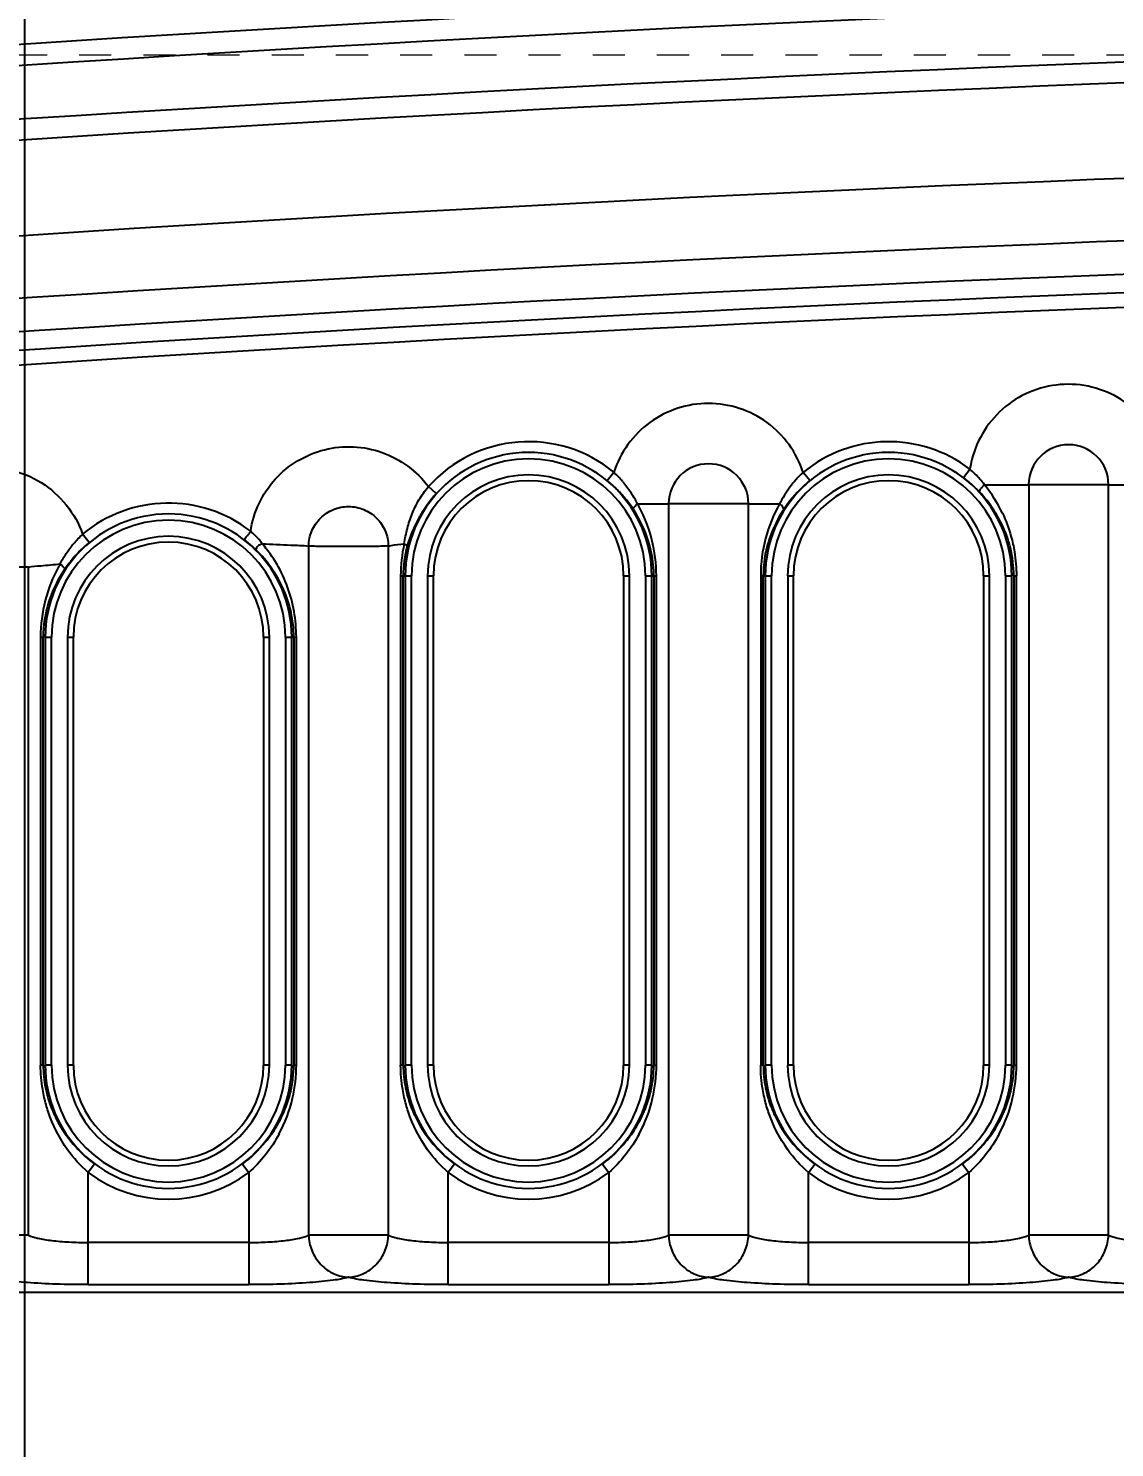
# Model space of a CAD drawing. Header units: millimetres. Extents: x 309 to 11345, y -1340 to 1318.
# Drawn here: x 916 to 967.6, y -374.6 to -307.2 of the extents above; entities that cross this region are included whole.
import ezdxf

# ---------------------------------------------------------------- set-up
doc = ezdxf.new("R2010")
doc.units = ezdxf.units.MM
doc.header["$LTSCALE"] = 16.335
doc.header["$PDMODE"] = 3
doc.header["$PDSIZE"] = 0.3125
doc.linetypes.add('HIDDEN', pattern=[0.2, 0.1, -0.1])
doc.layers.get('0').update_dxf_attribs({"linetype": 'CONTINUOUS'})
doc.layers.get('Defpoints').update_dxf_attribs({"linetype": 'CONTINUOUS'})
doc.layers.add('cool', color=153, linetype='HIDDEN', lineweight=9)
doc.styles.get("Standard").update_dxf_attribs({"font": 'txt', "width": 0.8})
doc.dimstyles.get("Standard").update_dxf_attribs({"dimtxt": 0.15625, "dimasz": 0.1875, "dimexe": 0.125, "dimexo": 0.0625, "dimtad": 0, "dimtih": 1, "dimtoh": 1, "dimdsep": 46, "dimtxsty": 'Standard', "dimcen": 0.09, "dimadec": 0, "dimazin": 0, "dimtp": 0.01, "dimtm": 0.01, "dimtfac": 1, "dimtofl": 0, "dimtmove": 0, "dimatfit": 3, "dimfxl": 0, "dimtolj": 1, "dimarcsym": 0})

# ---------------------------------------------------------------- blocks, each defined once
blk = doc.blocks.new('*D136')
at = {"color": 4, "lineweight": -2}
for p, q in [((934.256, -229.95), (934.256, -209.95)), ((921.047, -249.95), (934.256, -229.95)), ((921.047, -278.966), (921.047, -249.95))]:
    blk.add_line(p, q, dxfattribs=at)
at = {"layer": 'Defpoints', "color": 0}
for p in [(934.256, -209.95), (921.047, -279.028), (1045.847, -463.458)]:
    blk.add_point(p, dxfattribs=at)
at = {"color": 6, "insert": (934.256, -191.95), "char_height": 10, "attachment_point": 5, "rotation": 90}
blk.add_mtext('\\A1;124.80', dxfattribs=at)
blk = doc.blocks.new('*D137')
at = {"color": 4, "lineweight": -2}
for p, q in [((841.298, -229.95), (841.298, -209.95)), ((848.047, -249.95), (841.298, -229.95)), ((848.047, -316.766), (848.047, -249.95))]:
    blk.add_line(p, q, dxfattribs=at)
at = {"layer": 'Defpoints', "color": 0}
for p in [(841.298, -209.95), (848.047, -316.828), (1045.847, -463.458)]:
    blk.add_point(p, dxfattribs=at)
at = {"color": 6, "insert": (841.298, -191.95), "char_height": 10, "attachment_point": 5, "rotation": 90}
blk.add_mtext('\\A1;197.80', dxfattribs=at)
blk = doc.blocks.new('*D138')
at = {"color": 4, "lineweight": -2}
for p, q in [((790.171, -229.95), (790.171, -209.95)), ((800.847, -234.408), (790.171, -229.95)), ((800.847, -254.346), (800.847, -234.408))]:
    blk.add_line(p, q, dxfattribs=at)
at = {"layer": 'Defpoints', "color": 0}
for p in [(790.171, -209.95), (800.847, -254.408), (1045.847, -463.458)]:
    blk.add_point(p, dxfattribs=at)
at = {"color": 6, "insert": (790.171, -191.284), "char_height": 10, "attachment_point": 5, "rotation": 90}
blk.add_mtext('\\A1;245.00', dxfattribs=at)
blk = doc.blocks.new('*D139')
at = {"color": 4, "lineweight": -2}
for p, q in [((817.432, -229.95), (817.432, -209.95)), ((846.349, -249.95), (817.432, -229.95)), ((846.349, -386.088), (846.349, -249.95))]:
    blk.add_line(p, q, dxfattribs=at)
at = {"layer": 'Defpoints', "color": 0}
for p in [(817.432, -209.95), (846.349, -386.151), (1045.847, -463.458)]:
    blk.add_point(p, dxfattribs=at)
at = {"color": 6, "insert": (817.432, -191.95), "char_height": 10, "attachment_point": 5, "rotation": 90}
blk.add_mtext('\\A1;199.50', dxfattribs=at)
blk = doc.blocks.new('*D140')
at = {"color": 4, "lineweight": -2}
blk.add_line((915.847, -452.396), (915.847, -209.95), dxfattribs=at)
at = {"layer": 'Defpoints', "color": 0}
for p in [(915.847, -209.95), (915.847, -452.458), (1045.847, -463.458)]:
    blk.add_point(p, dxfattribs=at)
at = {"color": 6, "insert": (915.847, -193.284), "char_height": 10, "attachment_point": 5, "rotation": 90}
blk.add_mtext('\\A1;130.00', dxfattribs=at)
blk = doc.blocks.new('*D141')
at = {"color": 4, "lineweight": -2}
blk.add_line((888.986, -450.896), (888.986, -209.95), dxfattribs=at)
at = {"layer": 'Defpoints', "color": 0}
for p in [(888.986, -209.95), (888.986, -450.958), (1045.847, -463.458)]:
    blk.add_point(p, dxfattribs=at)
at = {"color": 6, "insert": (888.986, -191.284), "char_height": 10, "attachment_point": 5, "rotation": 90}
blk.add_mtext('\\A1;156.86', dxfattribs=at)
blk = doc.blocks.new('*D146')
at = {"color": 4, "lineweight": -2}
blk.add_line((843.585, -321.228), (749.752, -321.228), dxfattribs=at)
at = {"layer": 'Defpoints', "color": 0}
for p in [(749.752, -321.228), (843.647, -321.228), (1045.847, -463.458)]:
    blk.add_point(p, dxfattribs=at)
at = {"color": 6, "insert": (731.085, -321.228), "char_height": 10, "attachment_point": 5}
blk.add_mtext('\\A1;142.23', dxfattribs=at)
blk = doc.blocks.new('*D147')
at = {"color": 4, "lineweight": -2}
blk.add_line((839.195, -303.458), (749.752, -303.458), dxfattribs=at)
at = {"layer": 'Defpoints', "color": 0}
for p in [(749.752, -303.458), (839.257, -303.458), (1045.847, -463.458)]:
    blk.add_point(p, dxfattribs=at)
at = {"color": 6, "insert": (733.085, -303.458), "char_height": 10, "attachment_point": 5}
blk.add_mtext('\\A1;160.00', dxfattribs=at)
blk = doc.blocks.new('*D148')
at = {"color": 4, "lineweight": -2}
blk.add_line((979.285, -283.428), (749.752, -283.428), dxfattribs=at)
at = {"layer": 'Defpoints', "color": 0}
for p in [(749.752, -283.428), (979.347, -283.428), (1045.847, -463.458)]:
    blk.add_point(p, dxfattribs=at)
at = {"color": 6, "insert": (732.418, -283.428), "char_height": 10, "attachment_point": 5}
blk.add_mtext('\\A1;180.03', dxfattribs=at)
blk = doc.blocks.new('*D149')
at = {"color": 4, "lineweight": -2}
blk.add_line((796.946, -258.458), (749.752, -258.458), dxfattribs=at)
at = {"layer": 'Defpoints', "color": 0}
for p in [(749.752, -258.458), (797.009, -258.458), (1045.847, -463.458)]:
    blk.add_point(p, dxfattribs=at)
at = {"color": 6, "insert": (731.752, -258.458), "char_height": 10, "attachment_point": 5}
blk.add_mtext('\\A1;205.00', dxfattribs=at)
blk = doc.blocks.new('*D150')
at = {"color": 4, "lineweight": -2}
for p, q in [((870.41, -231.643), (870.41, -211.643)), ((861.539, -251.643), (870.41, -231.643)), ((861.539, -446.733), (861.539, -251.643))]:
    blk.add_line(p, q, dxfattribs=at)
at = {"layer": 'Defpoints', "color": 0}
for p in [(870.41, -211.643), (861.539, -446.795), (1045.847, -463.458)]:
    blk.add_point(p, dxfattribs=at)
at = {"color": 6, "insert": (870.41, -194.31), "char_height": 10, "attachment_point": 5, "rotation": 90}
blk.add_mtext('\\A1;184.31', dxfattribs=at)
blk = doc.blocks.new('*D151')
at = {"color": 4, "lineweight": -2}
for p, q in [((856.031, -231.643), (856.031, -211.643)), ((850.78, -251.643), (856.031, -231.643)), ((850.78, -446.733), (850.78, -251.643))]:
    blk.add_line(p, q, dxfattribs=at)
at = {"layer": 'Defpoints', "color": 0}
for p in [(856.031, -211.643), (850.78, -446.795), (1045.847, -463.458)]:
    blk.add_point(p, dxfattribs=at)
at = {"color": 6, "insert": (856.031, -193.643), "char_height": 10, "attachment_point": 5, "rotation": 90}
blk.add_mtext('\\A1;195.07', dxfattribs=at)
blk = doc.blocks.new('*D167')
at = {"color": 4, "lineweight": -2}
for p, q in [((806.321, -229.338), (806.321, -209.338)), ((815.847, -249.338), (806.321, -229.338)), ((815.847, -386.638), (815.847, -249.338))]:
    blk.add_line(p, q, dxfattribs=at)
at = {"layer": 'Defpoints', "color": 0}
for p in [(806.321, -209.338), (815.847, -386.701), (1045.847, -463.458)]:
    blk.add_point(p, dxfattribs=at)
at = {"color": 6, "insert": (806.321, -191.338), "char_height": 10, "attachment_point": 5, "rotation": 90}
blk.add_mtext('\\A1;230.00', dxfattribs=at)
blk = doc.blocks.new('*D219')
at = {"color": 4, "lineweight": -2}
blk.add_line((834.322, -356.458), (749.977, -356.458), dxfattribs=at)
at = {"layer": 'Defpoints', "color": 0}
for p in [(749.977, -356.458), (834.385, -356.458), (1045.847, -463.458)]:
    blk.add_point(p, dxfattribs=at)
at = {"color": 6, "insert": (733.31, -356.458), "char_height": 10, "attachment_point": 5}
blk.add_mtext('\\A1;107.00', dxfattribs=at)
blk = doc.blocks.new('*D220')
at = {"color": 4, "lineweight": -2}
for p, q in [((830.094, -229.49), (830.094, -209.49)), ((838.785, -249.49), (830.094, -229.49)), ((838.785, -351.996), (838.785, -249.49))]:
    blk.add_line(p, q, dxfattribs=at)
at = {"layer": 'Defpoints', "color": 0}
for p in [(830.094, -209.49), (838.785, -352.058), (1045.847, -463.458)]:
    blk.add_point(p, dxfattribs=at)
at = {"color": 6, "insert": (830.094, -190.823), "char_height": 10, "attachment_point": 5, "rotation": 90}
blk.add_mtext('\\A1;207.06', dxfattribs=at)

msp = doc.modelspace()

# ---------------------------------------------------------------- linework, layer by layer
at = {"color": 7, "linetype": 'Continuous'}
for p, q in [((943.495, -328.659), (943.815, -328.272)), ((953.124, -328.665), (952.805, -328.278)), ((960.417, -328.522), (960.722, -328.124)), ((935.389, -329.283), (935.015, -328.949)), ((961.417, -328.86), (963.512, -328.86)), ((963.512, -328.86), (963.512, -364.482)), ((967.303, -364.482), (967.303, -328.86)), ((967.303, -328.86), (968.725, -328.86)), ((944.94, -329.765), (946.418, -329.765)), ((946.418, -329.765), (946.418, -364.482)), ((950.209, -364.482), (950.209, -329.765)), ((950.209, -329.765), (951.687, -329.765)), ((918.914, -331.6), (918.593, -331.215)), ((929.324, -331.771), (929.324, -364.482)), ((933.116, -364.482), (933.116, -331.769)), ((916.023, -364.482), (916.023, -332.775)), ((933.696, -333.184), (933.696, -356.411)), ((933.696, -333.184), (934.216, -333.184)), ((933.82, -356.411), (933.82, -333.184)), ((933.915, -333.184), (933.915, -356.411)), ((934.216, -356.411), (934.216, -333.184)), ((934.977, -333.184), (934.977, -356.411)), ((934.977, -333.184), (935.253, -333.184)), ((935.253, -356.411), (935.253, -333.184)), ((944.281, -333.184), (944.281, -356.411)), ((944.281, -333.184), (944.556, -333.184)), ((944.556, -356.411), (944.556, -333.184)), ((945.317, -333.184), (945.317, -356.411)), ((945.317, -333.184), (945.838, -333.184)), ((945.618, -356.411), (945.618, -333.184)), ((945.714, -333.184), (945.714, -356.411)), ((945.838, -356.411), (945.838, -333.184)), ((950.789, -333.184), (950.789, -356.411)), ((950.789, -333.184), (951.31, -333.184)), ((950.913, -356.411), (950.913, -333.184)), ((951.009, -333.184), (951.009, -356.411)), ((951.31, -356.411), (951.31, -333.184)), ((952.071, -333.184), (952.071, -356.411)), ((952.071, -333.184), (952.347, -333.184)), ((952.347, -356.411), (952.347, -333.184)), ((961.374, -333.184), (961.374, -356.411)), ((961.374, -333.184), (961.65, -333.184)), ((961.65, -356.411), (961.65, -333.184)), ((962.411, -333.184), (962.411, -356.411)), ((962.411, -333.184), (962.712, -333.184)), ((962.712, -356.411), (962.712, -333.184)), ((962.807, -333.184), (962.807, -356.411)), ((962.807, -333.184), (962.932, -333.184)), ((962.932, -356.411), (962.932, -333.184)), ((916.602, -336.1), (916.602, -356.411)), ((916.602, -336.1), (916.726, -336.1)), ((916.726, -356.411), (916.726, -336.1)), ((916.822, -336.1), (916.822, -356.411)), ((916.822, -336.1), (917.123, -336.1)), ((917.123, -356.411), (917.123, -336.1)), ((917.884, -336.1), (917.884, -356.411)), ((917.884, -336.1), (918.16, -336.1)), ((918.16, -356.411), (918.16, -336.1)), ((927.187, -336.1), (927.187, -356.411)), ((927.187, -336.1), (927.463, -336.1)), ((927.463, -356.411), (927.463, -336.1)), ((928.224, -336.1), (928.224, -356.411)), ((928.224, -336.1), (928.745, -336.1)), ((928.525, -356.411), (928.525, -336.1)), ((928.62, -336.1), (928.62, -356.411)), ((928.745, -356.411), (928.745, -336.1)), ((916.726, -356.411), (916.602, -356.411)), ((917.123, -356.411), (916.822, -356.411)), ((918.16, -356.411), (917.884, -356.411)), ((927.463, -356.411), (927.187, -356.411)), ((928.525, -356.411), (928.224, -356.411)), ((928.62, -356.411), (928.745, -356.411)), ((933.82, -356.411), (933.696, -356.411)), ((934.216, -356.411), (933.915, -356.411)), ((935.253, -356.411), (934.977, -356.411)), ((944.556, -356.411), (944.281, -356.411)), ((945.618, -356.411), (945.317, -356.411)), ((945.714, -356.411), (945.838, -356.411)), ((950.913, -356.411), (950.789, -356.411)), ((951.31, -356.411), (951.009, -356.411)), ((952.347, -356.411), (952.071, -356.411)), ((961.65, -356.411), (961.374, -356.411)), ((962.712, -356.411), (962.411, -356.411)), ((962.807, -356.411), (962.932, -356.411)), ((919.164, -361.108), (918.864, -361.51)), ((918.864, -366.834), (918.864, -361.51)), ((926.182, -361.108), (926.483, -361.51)), ((926.483, -361.51), (926.483, -366.834)), ((936.258, -361.108), (935.958, -361.51)), ((935.958, -366.834), (935.958, -361.51)), ((943.275, -361.109), (943.575, -361.511)), ((943.575, -361.511), (943.575, -366.834)), ((953.052, -361.511), (953.352, -361.109)), ((953.052, -366.834), (953.052, -361.511)), ((960.368, -361.109), (960.668, -361.511)), ((960.668, -361.511), (960.668, -366.834)), ((916.023, -364.482), (912.231, -364.482)), ((926.483, -364.834), (918.864, -364.834)), ((933.116, -364.482), (929.324, -364.482)), ((943.575, -364.834), (935.958, -364.834)), ((950.209, -364.482), (946.418, -364.482)), ((960.668, -364.834), (953.052, -364.834)), ((967.303, -364.482), (963.512, -364.482)), ((918.864, -366.834), (926.483, -366.834)), ((935.957, -366.834), (943.575, -366.834)), ((953.052, -366.834), (960.668, -366.834)), ((913.121, -367.196), (987.187, -367.196))]:
    msp.add_line(p, q, dxfattribs=at)
for centre, radius, start, end in [((1045.847, -2316.633), 2012.885, 85.604565, 94.395435), ((1045.847, -2316.633), 2011.88, 85.604565, 94.395435), ((1045.847, -2316.633), 2009.339, 85.604565, 94.395435), ((1045.847, -2316.633), 2008.352, 85.604565, 94.395435), ((1045.847, -2316.633), 2003.819, 85.604565, 94.395435), ((1045.847, -2316.633), 2000.858, 85.604565, 94.395435), ((1045.847, -2316.633), 1999.273, 85.604565, 94.395435), ((1045.847, -2316.633), 1998.398, 85.604565, 94.395435), ((1045.847, -2316.633), 1997.698, 85.604565, 94.395435), ((939.767, -333.184), 5.852, 0, 180), ((939.767, -333.184), 6.365, 50.51355, 138.29914), ((956.86, -333.184), 5.852, 0, 180), ((956.86, -333.184), 6.365, 52.65456, 129.58078), ((965.407, -328.86), 1.896, 0.00191, 179.99775), ((939.767, -333.184), 5.551, 0, 180), ((948.314, -329.765), 1.896, 0.00145, 179.99851), ((956.86, -333.184), 5.551, 0, 180), ((965.534, -328.856), 4.868, 165.91163, 171.34708), ((939.767, -333.184), 4.79, 0, 180), ((939.767, -333.184), 4.514, 0, 180), ((939.301, -333.75), 6.597, 45.44582, 50.51464), ((940.432, -331.946), 4.995, 40.4003, 47.37321), ((956.86, -333.184), 4.79, 0, 180), ((956.86, -333.184), 4.514, 0, 180), ((956.471, -333.694), 6.506, 49.75864, 52.65764), ((956.607, -333.537), 6.297, 43.51873, 49.77873), ((957.211, -332.126), 5.324, 41.47473, 48.74816), ((956.882, -332.422), 5.767, 38.1525, 41.51883), ((939.458, -333.591), 6.373, 39.69269, 45.45185), ((938.972, -332.91), 6.746, 27.78943, 31.35688), ((955.995, -333.203), 6.947, 25.50817, 38.68437), ((922.673, -336.1), 6.365, 52.17924, 129.87345), ((939.759, -333.344), 5.984, 33.59208, 39.71379), ((938.604, -333.32), 7.266, 27.99914, 29.29684), ((957.734, -333.181), 6.945, 150.53668, 180.02232), ((956.77, -333.288), 5.871, 146.3353, 157.76464), ((956.672, -333.45), 6.193, 28.4904, 33.1056), ((922.673, -336.1), 5.852, 0, 180), ((922.673, -336.1), 5.551, 0, 180), ((922.673, -336.1), 4.79, 0, 180), ((922.673, -336.1), 4.514, 0, 180), ((922.287, -336.606), 6.5, 49.92557, 52.15332), ((922.417, -336.458), 6.303, 45.70228, 49.96088), ((940.512, -333.177), 6.816, 167.20395, 180.05587), ((939.335, -333.189), 5.515, 165.22328, 179.94319), ((957.157, -333.205), 5.65, 0.21911, 13.77928), ((922.121, -335.378), 5.35, 149.02186, 150.69361), ((922.827, -336.376), 6.17, 140.13882, 145.59998), ((922.595, -336.209), 5.884, 145.66703, 157.21626), ((922.356, -356.394), 5.63, 180.16964, 191.27115), ((922.673, -356.411), 5.852, 180, 0), ((922.673, -356.411), 5.551, 180, 360), ((922.673, -356.411), 4.79, 180, 360), ((922.673, -356.411), 4.514, 180, 0), ((923.056, -356.396), 5.565, 345.91113, 353.29393), ((921.759, -356.407), 6.985, 347.00936, 359.96796), ((923.165, -356.41), 5.455, 353.30741, 359.99399), ((939.45, -356.394), 5.63, 180.17055, 191.28234), ((939.767, -356.411), 5.852, 180, 0), ((939.767, -356.411), 5.551, 180, 360), ((939.767, -356.411), 4.79, 180, 360), ((939.767, -356.411), 4.514, 180, 0), ((940.15, -356.396), 5.565, 345.90603, 353.29158), ((938.853, -356.407), 6.985, 347.0025, 359.9679), ((940.259, -356.41), 5.455, 353.30508, 359.99397), ((956.544, -356.394), 5.631, 180.17075, 191.28696), ((956.86, -356.411), 5.852, 180, 0), ((956.86, -356.411), 5.551, 180, 360), ((956.86, -356.411), 4.79, 180, 360), ((956.86, -356.411), 4.514, 180, 0), ((957.243, -356.396), 5.565, 345.90603, 353.29158), ((955.946, -356.407), 6.985, 347.0025, 359.96792), ((957.352, -356.41), 5.455, 353.30508, 359.99397), ((921.879, -356.444), 6.86, 331.72214, 347.08314), ((922.895, -356.354), 5.731, 337.88359, 345.89635), ((938.973, -356.444), 6.86, 331.70951, 347.07638), ((939.988, -356.354), 5.732, 337.87532, 345.89125), ((956.066, -356.444), 6.86, 331.70951, 347.07638), ((957.082, -356.354), 5.732, 337.87532, 345.89125), ((922.717, -356.281), 5.924, 329.15389, 337.87719), ((939.81, -356.281), 5.924, 329.14275, 337.86892), ((956.904, -356.281), 5.924, 329.14275, 337.86892), ((922.569, -356.192), 6.097, 320.6481, 329.14776), ((939.662, -356.192), 6.097, 320.63545, 329.13661), ((956.756, -356.192), 6.097, 320.63545, 329.13661), ((922.915, -356.075), 6.277, 222.46478, 233.30216), ((922.44, -356.084), 6.265, 306.68536, 320.63598), ((940.007, -356.077), 6.275, 222.44248, 233.30654), ((939.533, -356.084), 6.265, 306.67154, 320.62332), ((957.101, -356.076), 6.275, 222.45432, 233.32018), ((956.627, -356.084), 6.265, 306.67154, 320.62332), ((922.673, -356.411), 6.365, 233.23773, 306.75954), ((939.767, -356.411), 6.365, 233.24026, 306.74596), ((956.86, -356.411), 6.365, 233.25404, 306.74596)]:
    msp.add_arc(centre, radius, start, end, dxfattribs=at)
for points, knots in [([(969.872, -327.294), (969.706, -326.819), (969.224, -325.913), (968.113, -324.853), (966.723, -324.2), (965.198, -324.016), (963.693, -324.325), (962.361, -325.09), (961.344, -326.241), (960.939, -327.184), (960.812, -327.671)], [0, 0, 0, 0, 0.124989, 0.249988, 0.374984, 0.499978, 0.624978, 0.749979, 0.874997, 1, 1, 1, 1]), ([(952.805, -328.278), (952.651, -327.809), (952.197, -326.913), (951.137, -325.847), (949.797, -325.161), (948.312, -324.925), (946.826, -325.159), (945.486, -325.843), (944.424, -326.907), (943.969, -327.803), (943.814, -328.271)], [0, 0, 0, 0, 0.124989, 0.249993, 0.374996, 0.499996, 0.624997, 0.750001, 0.875007, 1, 1, 1, 1]), ([(926.576, -331.072), (926.635, -330.615), (926.921, -329.722), (927.932, -328.173), (930.021, -326.926), (932.899, -327.068), (934.472, -328.218), (935.015, -328.949)], [0, 0, 0, 0, 0.125979, 0.251988, 0.501185, 0.750562, 1, 1, 1, 1]), ([(909.41, -332.319), (909.465, -331.791), (909.754, -330.745), (910.677, -329.41), (911.991, -328.456), (913.548, -327.991), (915.17, -328.071), (916.681, -328.68), (917.878, -329.768), (918.437, -330.707), (918.593, -331.215)], [0, 0, 0, 0, 0.124953, 0.24987, 0.374837, 0.499836, 0.624865, 0.749984, 0.874977, 1, 1, 1, 1]), ([(944.236, -328.71), (944.373, -328.871), (944.543, -329.099), (944.695, -329.339), (944.733, -329.4)], [0, 0, 0, 0, 0.74721, 1, 1, 1, 1]), ([(952.805, -328.278), (952.684, -328.38), (952.468, -328.611), (952.173, -328.976), (951.911, -329.36), (951.761, -329.63), (951.687, -329.765)], [0, 0, 0, 0, 0.253806, 0.505167, 0.752968, 1, 1, 1, 1]), ([(953.124, -328.665), (953.001, -328.766), (952.54, -329.176), (952.137, -329.652), (951.884, -330.033)], [0, 0, 0, 0, 0.257973, 1, 1, 1, 1]), ([(933.863, -331.667), (933.891, -331.545), (933.928, -331.3), (934.009, -330.94), (934.113, -330.591), (934.276, -330.129), (934.554, -329.563), (934.849, -329.148), (935.015, -328.949)], [0, 0, 0, 0, 0.126175, 0.248876, 0.369984, 0.491408, 0.740707, 1, 1, 1, 1]), ([(935.389, -329.283), (935.239, -329.45), (935.053, -329.682), (934.883, -329.926), (934.841, -329.986)], [0, 0, 0, 0, 0.753371, 1, 1, 1, 1]), ([(961.173, -329.2), (961.168, -329.185), (961.19, -329.136), (961.237, -329.062), (961.319, -328.963), (961.382, -328.895), (961.417, -328.86)], [0, 0, 0, 0, 0.11364, 0.336138, 0.650148, 1, 1, 1, 1]), ([(965.407, -328.86), (965.02, -328.863), (964.388, -328.864), (963.757, -328.865), (963.512, -328.86)], [0, 0, 0, 0, 0.612253, 1, 1, 1, 1]), ([(967.303, -328.86), (967.058, -328.865), (966.426, -328.864), (965.794, -328.863), (965.407, -328.86)], [0, 0, 0, 0, 0.387747, 1, 1, 1, 1]), ([(929.332, -331.77), (929.331, -331.527), (929.433, -331.033), (929.862, -330.418), (930.484, -329.998), (931.222, -329.848), (931.96, -329.996), (932.587, -330.411), (933.01, -331.031), (933.11, -331.525), (933.108, -331.769)], [0, 0, 0, 0, 0.124762, 0.249738, 0.374831, 0.499947, 0.625078, 0.750231, 0.875189, 1, 1, 1, 1]), ([(934.841, -329.986), (934.746, -330.129), (934.396, -330.691), (934.131, -331.309), (934.002, -331.783)], [0, 0, 0, 0, 0.258782, 1, 1, 1, 1]), ([(944.744, -330.033), (944.738, -330.018), (944.752, -329.973), (944.814, -329.88), (944.885, -329.811), (944.94, -329.765)], [0, 0, 0, 0, 0.14453, 0.372761, 1, 1, 1, 1]), ([(945.714, -333.184), (945.713, -332.62), (945.537, -331.503), (945.047, -330.488), (944.744, -330.033)], [0, 0, 0, 0, 0.507755, 1, 1, 1, 1]), ([(945.838, -333.184), (945.836, -332.61), (945.699, -331.472), (945.282, -330.404), (945.019, -329.909)], [0, 0, 0, 0, 0.505682, 1, 1, 1, 1]), ([(948.314, -329.765), (947.927, -329.768), (947.295, -329.769), (946.663, -329.77), (946.418, -329.765)], [0, 0, 0, 0, 0.612253, 1, 1, 1, 1]), ([(950.209, -329.765), (949.964, -329.77), (949.332, -329.769), (948.7, -329.768), (948.314, -329.765)], [0, 0, 0, 0, 0.387747, 1, 1, 1, 1]), ([(951.884, -330.033), (951.888, -330.019), (951.876, -329.977), (951.817, -329.883), (951.744, -329.812), (951.687, -329.765)], [0, 0, 0, 0, 0.132871, 0.349751, 1, 1, 1, 1]), ([(962.645, -331.86), (962.615, -331.74), (962.484, -331.269), (962.289, -330.816), (962.115, -330.495)], [0, 0, 0, 0, 0.252691, 1, 1, 1, 1]), ([(962.265, -330.211), (962.431, -330.56), (962.615, -331.047), (962.738, -331.549), (962.766, -331.676)], [0, 0, 0, 0, 0.748138, 1, 1, 1, 1]), ([(926.271, -331.47), (926.279, -331.456), (926.313, -331.415), (926.411, -331.28), (926.506, -331.162), (926.577, -331.072)], [0, 0, 0, 0, 0.095367, 0.316286, 1, 1, 1, 1]), ([(927.129, -331.665), (927.077, -331.6), (926.977, -331.465), (926.862, -331.342), (926.802, -331.283)], [0, 0, 0, 0, 0.499799, 1, 1, 1, 1]), ([(951.336, -331.066), (951.268, -331.23), (951.024, -331.91), (950.914, -332.639), (950.913, -333.184)], [0, 0, 0, 0, 0.245451, 1, 1, 1, 1]), ([(917.533, -332.624), (917.575, -332.538), (917.663, -332.367), (917.874, -332.044), (918.044, -331.808), (918.169, -331.66)], [0, 0, 0, 0, 0.248709, 0.497151, 1, 1, 1, 1]), ([(918.914, -331.6), (918.838, -331.663), (918.546, -331.918), (918.277, -332.199), (918.091, -332.422)], [0, 0, 0, 0, 0.253213, 1, 1, 1, 1]), ([(927.129, -331.666), (927.077, -331.679), (926.986, -331.716), (926.875, -331.8), (926.845, -331.886), (926.816, -331.931), (926.819, -331.946)], [0, 0, 0, 0, 0.364544, 0.67172, 0.895727, 1, 1, 1, 1]), ([(928.62, -336.1), (928.619, -335.704), (928.535, -334.923), (928.047, -333.45), (927.368, -332.479), (926.819, -331.946)], [0, 0, 0, 0, 0.256394, 0.504225, 1, 1, 1, 1]), ([(928.745, -336.1), (928.736, -335.692), (928.678, -334.883), (928.358, -333.717), (927.858, -332.623), (927.387, -331.973), (927.129, -331.666)], [0, 0, 0, 0, 0.254153, 0.502916, 0.749782, 1, 1, 1, 1]), ([(927.129, -331.666), (927.578, -331.686), (928.31, -331.719), (929.042, -331.746), (929.324, -331.771)], [0, 0, 0, 0, 0.614097, 1, 1, 1, 1]), ([(933.116, -331.769), (932.871, -331.786), (932.239, -331.794), (931.22, -331.804), (930.201, -331.795), (929.569, -331.787), (929.324, -331.771)], [0, 0, 0, 0, 0.193904, 0.500011, 0.806112, 1, 1, 1, 1]), ([(933.116, -331.769), (933.161, -331.759), (933.409, -331.716), (933.66, -331.69), (933.865, -331.667)], [0, 0, 0, 0, 0.182071, 1, 1, 1, 1]), ([(934.002, -331.783), (934.002, -331.761), (933.952, -331.712), (933.901, -331.685), (933.865, -331.667)], [0, 0, 0, 0, 0.353378, 1, 1, 1, 1]), ([(962.766, -331.676), (962.792, -331.799), (962.884, -332.297), (962.925, -332.803), (962.932, -333.184)], [0, 0, 0, 0, 0.248076, 1, 1, 1, 1]), ([(916.023, -332.775), (915.777, -332.774), (915.146, -332.789), (914.127, -332.799), (913.108, -332.789), (912.476, -332.778), (912.231, -332.779)], [0, 0, 0, 0, 0.193869, 0.499966, 0.806088, 1, 1, 1, 1]), ([(916.023, -332.776), (916.217, -332.738), (916.723, -332.7), (917.226, -332.653), (917.533, -332.624)], [0, 0, 0, 0, 0.390721, 1, 1, 1, 1]), ([(917.455, -332.759), (917.175, -333.258), (916.759, -334.354), (916.596, -335.514), (916.602, -336.1)], [0, 0, 0, 0, 0.494482, 1, 1, 1, 1]), ([(917.533, -332.624), (917.593, -332.669), (917.67, -332.738), (917.729, -332.834), (917.741, -332.876), (917.736, -332.891)], [0, 0, 0, 0, 0.65136, 0.868152, 1, 1, 1, 1]), ([(917.17, -333.931), (917.099, -334.098), (916.843, -334.793), (916.726, -335.541), (916.726, -336.1)], [0, 0, 0, 0, 0.245397, 1, 1, 1, 1]), ([(916.776, -357.954), (916.747, -357.829), (916.647, -357.321), (916.602, -356.801), (916.602, -356.411)], [0, 0, 0, 0, 0.246502, 1, 1, 1, 1]), ([(933.869, -357.954), (933.841, -357.829), (933.741, -357.321), (933.696, -356.801), (933.696, -356.411)], [0, 0, 0, 0, 0.246523, 1, 1, 1, 1]), ([(950.963, -357.954), (950.934, -357.829), (950.834, -357.321), (950.789, -356.801), (950.789, -356.411)], [0, 0, 0, 0, 0.246522, 1, 1, 1, 1]), ([(916.835, -357.494), (916.852, -357.579), (916.926, -357.909), (917.031, -358.233), (917.124, -358.468)], [0, 0, 0, 0, 0.253094, 1, 1, 1, 1]), ([(933.929, -357.496), (933.946, -357.58), (934.02, -357.91), (934.125, -358.234), (934.218, -358.469)], [0, 0, 0, 0, 0.253093, 1, 1, 1, 1]), ([(951.022, -357.496), (951.039, -357.58), (951.113, -357.911), (951.218, -358.234), (951.312, -358.47)], [0, 0, 0, 0, 0.253093, 1, 1, 1, 1]), ([(917.886, -360.431), (917.491, -359.88), (917.07, -359.054), (916.826, -358.178), (916.776, -357.954)], [0, 0, 0, 0, 0.746529, 1, 1, 1, 1]), ([(934.978, -360.429), (934.583, -359.878), (934.163, -359.053), (933.92, -358.178), (933.869, -357.954)], [0, 0, 0, 0, 0.746534, 1, 1, 1, 1]), ([(952.072, -360.43), (951.677, -359.879), (951.257, -359.053), (951.013, -358.178), (950.963, -357.954)], [0, 0, 0, 0, 0.746536, 1, 1, 1, 1]), ([(917.124, -358.468), (917.191, -358.636), (917.491, -359.301), (917.915, -359.909), (918.285, -360.313)], [0, 0, 0, 0, 0.248205, 1, 1, 1, 1]), ([(934.218, -358.469), (934.285, -358.637), (934.584, -359.301), (935.007, -359.908), (935.377, -360.311)], [0, 0, 0, 0, 0.248209, 1, 1, 1, 1]), ([(951.312, -358.47), (951.379, -358.637), (951.678, -359.301), (952.101, -359.909), (952.471, -360.312)], [0, 0, 0, 0, 0.248204, 1, 1, 1, 1]), ([(916.023, -364.482), (916.16, -364.55), (916.528, -364.649), (917.173, -364.753), (917.977, -364.818), (918.559, -364.834), (918.864, -364.834)], [0, 0, 0, 0, 0.160046, 0.39324, 0.681963, 1, 1, 1, 1]), ([(926.483, -364.834), (926.787, -364.834), (927.369, -364.818), (928.173, -364.753), (928.818, -364.649), (929.187, -364.55), (929.324, -364.482)], [0, 0, 0, 0, 0.318013, 0.606744, 0.839955, 1, 1, 1, 1]), ([(929.325, -364.482), (929.333, -364.728), (929.44, -365.239), (929.862, -365.903), (930.492, -366.357), (930.986, -366.474), (931.22, -366.482)], [0, 0, 0, 0, 0.245219, 0.508446, 0.766421, 1, 1, 1, 1]), ([(931.22, -366.482), (931.454, -366.474), (931.948, -366.357), (932.578, -365.903), (933, -365.239), (933.107, -364.728), (933.116, -364.482)], [0, 0, 0, 0, 0.233582, 0.491558, 0.754783, 1, 1, 1, 1]), ([(933.116, -364.482), (933.254, -364.55), (933.622, -364.649), (934.267, -364.753), (935.071, -364.818), (935.653, -364.834), (935.958, -364.834)], [0, 0, 0, 0, 0.160039, 0.393255, 0.681991, 1, 1, 1, 1]), ([(943.575, -364.834), (943.88, -364.834), (944.462, -364.818), (945.267, -364.753), (945.912, -364.649), (946.28, -364.55), (946.418, -364.482)], [0, 0, 0, 0, 0.318055, 0.606823, 0.840028, 1, 1, 1, 1]), ([(946.418, -364.482), (946.426, -364.728), (946.533, -365.239), (946.955, -365.903), (947.586, -366.357), (948.079, -366.474), (948.314, -366.482)], [0, 0, 0, 0, 0.245218, 0.508445, 0.766421, 1, 1, 1, 1]), ([(948.314, -366.482), (948.548, -366.474), (949.041, -366.357), (949.672, -365.903), (950.094, -365.239), (950.201, -364.728), (950.209, -364.482)], [0, 0, 0, 0, 0.233579, 0.491555, 0.754782, 1, 1, 1, 1]), ([(950.209, -364.482), (950.347, -364.55), (950.715, -364.649), (951.36, -364.753), (952.165, -364.818), (952.747, -364.834), (953.052, -364.834)], [0, 0, 0, 0, 0.159969, 0.39318, 0.681951, 1, 1, 1, 1]), ([(960.668, -364.834), (960.973, -364.834), (961.556, -364.818), (962.36, -364.753), (963.005, -364.649), (963.374, -364.55), (963.512, -364.482)], [0, 0, 0, 0, 0.318055, 0.606823, 0.840028, 1, 1, 1, 1]), ([(963.512, -364.482), (963.52, -364.728), (963.627, -365.239), (964.049, -365.903), (964.679, -366.357), (965.173, -366.474), (965.407, -366.482)], [0, 0, 0, 0, 0.245218, 0.508445, 0.766421, 1, 1, 1, 1]), ([(965.407, -366.482), (965.641, -366.474), (966.135, -366.357), (966.765, -365.903), (967.187, -365.239), (967.294, -364.728), (967.303, -364.482)], [0, 0, 0, 0, 0.233579, 0.491555, 0.754782, 1, 1, 1, 1]), ([(967.303, -364.482), (967.44, -364.55), (967.809, -364.649), (968.454, -364.753), (969.258, -364.818), (969.841, -364.834), (970.146, -364.834)], [0, 0, 0, 0, 0.159969, 0.39318, 0.681951, 1, 1, 1, 1]), ([(918.864, -366.834), (918.355, -366.834), (917.387, -366.819), (916.049, -366.753), (914.977, -366.65), (914.364, -366.553), (914.127, -366.482)], [0, 0, 0, 0, 0.320389, 0.610626, 0.844059, 1, 1, 1, 1]), ([(931.22, -366.482), (930.983, -366.553), (930.37, -366.65), (929.298, -366.753), (927.959, -366.819), (926.991, -366.834), (926.483, -366.834)], [0, 0, 0, 0, 0.155949, 0.389397, 0.679638, 1, 1, 1, 1]), ([(935.957, -366.834), (935.449, -366.834), (934.481, -366.819), (933.142, -366.753), (932.07, -366.65), (931.457, -366.553), (931.22, -366.482)], [0, 0, 0, 0, 0.320385, 0.610624, 0.844065, 1, 1, 1, 1]), ([(948.314, -366.482), (948.076, -366.553), (947.463, -366.65), (946.391, -366.753), (945.052, -366.819), (944.083, -366.834), (943.575, -366.834)], [0, 0, 0, 0, 0.155949, 0.389404, 0.679649, 1, 1, 1, 1]), ([(953.052, -366.834), (952.544, -366.834), (951.575, -366.819), (950.237, -366.753), (949.164, -366.65), (948.551, -366.553), (948.314, -366.482)], [0, 0, 0, 0, 0.320374, 0.610618, 0.844066, 1, 1, 1, 1]), ([(965.407, -366.482), (965.17, -366.553), (964.557, -366.65), (963.484, -366.753), (962.145, -366.819), (961.177, -366.834), (960.668, -366.834)], [0, 0, 0, 0, 0.155949, 0.389404, 0.679649, 1, 1, 1, 1]), ([(970.146, -366.834), (969.638, -366.834), (968.669, -366.819), (967.33, -366.753), (966.258, -366.65), (965.644, -366.553), (965.407, -366.482)], [0, 0, 0, 0, 0.320374, 0.610618, 0.844066, 1, 1, 1, 1])]:
    msp.add_open_spline(points, degree=3, knots=knots, dxfattribs=at)
for points in [[(961.859, -330.067), (961.658, -329.758), (961.428, -329.466), (961.173, -329.2)], [(918.169, -331.66), (918.302, -331.504), (918.451, -331.363), (918.593, -331.215)], [(926.802, -331.283), (926.729, -331.211), (926.653, -331.141), (926.576, -331.073)], [(927.921, -359.694), (927.555, -360.374), (927.065, -361.003), (926.482, -361.51)], [(945.013, -359.695), (944.648, -360.375), (944.157, -361.004), (943.575, -361.511)], [(962.107, -359.695), (961.741, -360.375), (961.251, -361.004), (960.668, -361.511)], [(918.864, -361.51), (918.498, -361.191), (918.169, -360.826), (917.886, -360.431)], [(935.958, -361.51), (935.591, -361.19), (935.261, -360.824), (934.978, -360.429)], [(953.052, -361.511), (952.685, -361.191), (952.355, -360.825), (952.072, -360.43)]]:
    msp.add_open_spline(points, degree=3, dxfattribs=at)
at = {"layer": 'cool', "ltscale": 0.932966}
msp.add_line((775.177, -308.458), (1316.517, -308.458), dxfattribs=at)

# ---------------------------------------------------------------- dimensions: what is measured, and where the dimension line sits
for feature_location, offset, dtype, picture, middle in [((838.785, -352.058), (-8.69, 142.568), 1, '*D220', (830.094, -190.823)), ((800.847, -254.408), (-10.676, 44.458), 1, '*D138', (790.171, -191.284)), ((815.847, -386.701), (-9.526, 177.362), 1, '*D167', (806.321, -191.338)), ((888.986, -450.958), (0, 241.008), 1, '*D141', (888.986, -191.284)), ((846.349, -386.151), (-28.917, 176.2), 1, '*D139', (817.432, -191.95)), ((848.047, -316.828), (-6.749, 106.878), 1, '*D137', (841.298, -191.95)), ((921.047, -279.028), (13.209, 69.078), 1, '*D136', (934.256, -191.95)), ((915.847, -452.458), (0, 242.508), 1, '*D140', (915.847, -193.284)), ((850.78, -446.795), (5.251, 235.152), 1, '*D151', (856.031, -193.643)), ((861.539, -446.795), (8.871, 235.152), 1, '*D150', (870.41, -194.31)), ((797.009, -258.458), (-47.257, 0), 0, '*D149', (731.752, -258.458)), ((979.347, -283.428), (-229.595, 0), 0, '*D148', (732.418, -283.428)), ((839.257, -303.458), (-89.506, 0), 0, '*D147', (733.085, -303.458)), ((843.647, -321.228), (-93.895, 0), 0, '*D146', (731.085, -321.228)), ((834.385, -356.458), (-84.408, 0), 0, '*D219', (733.31, -356.458))]:
    dim = msp.add_ordinate_dim(feature_location=feature_location, offset=offset, dtype=dtype, origin=(1045.847, -463.458), dimstyle='Standard', override={"dimtxt": 10, "dimasz": 10, "dimgap": 0, "dimtih": 0, "dimtoh": 0, "dimzin": 0, "dimcen": 0, "dimclrd": 4, "dimclre": 4, "dimclrt": 6, "dimadec": 2, "dimtp": 0, "dimtm": 0, "dimtzin": 0})
    dim.commit()
    dim.dimension.update_dxf_attribs({"geometry": picture, "text_midpoint": middle})

doc.saveas('drawing.dxf')
